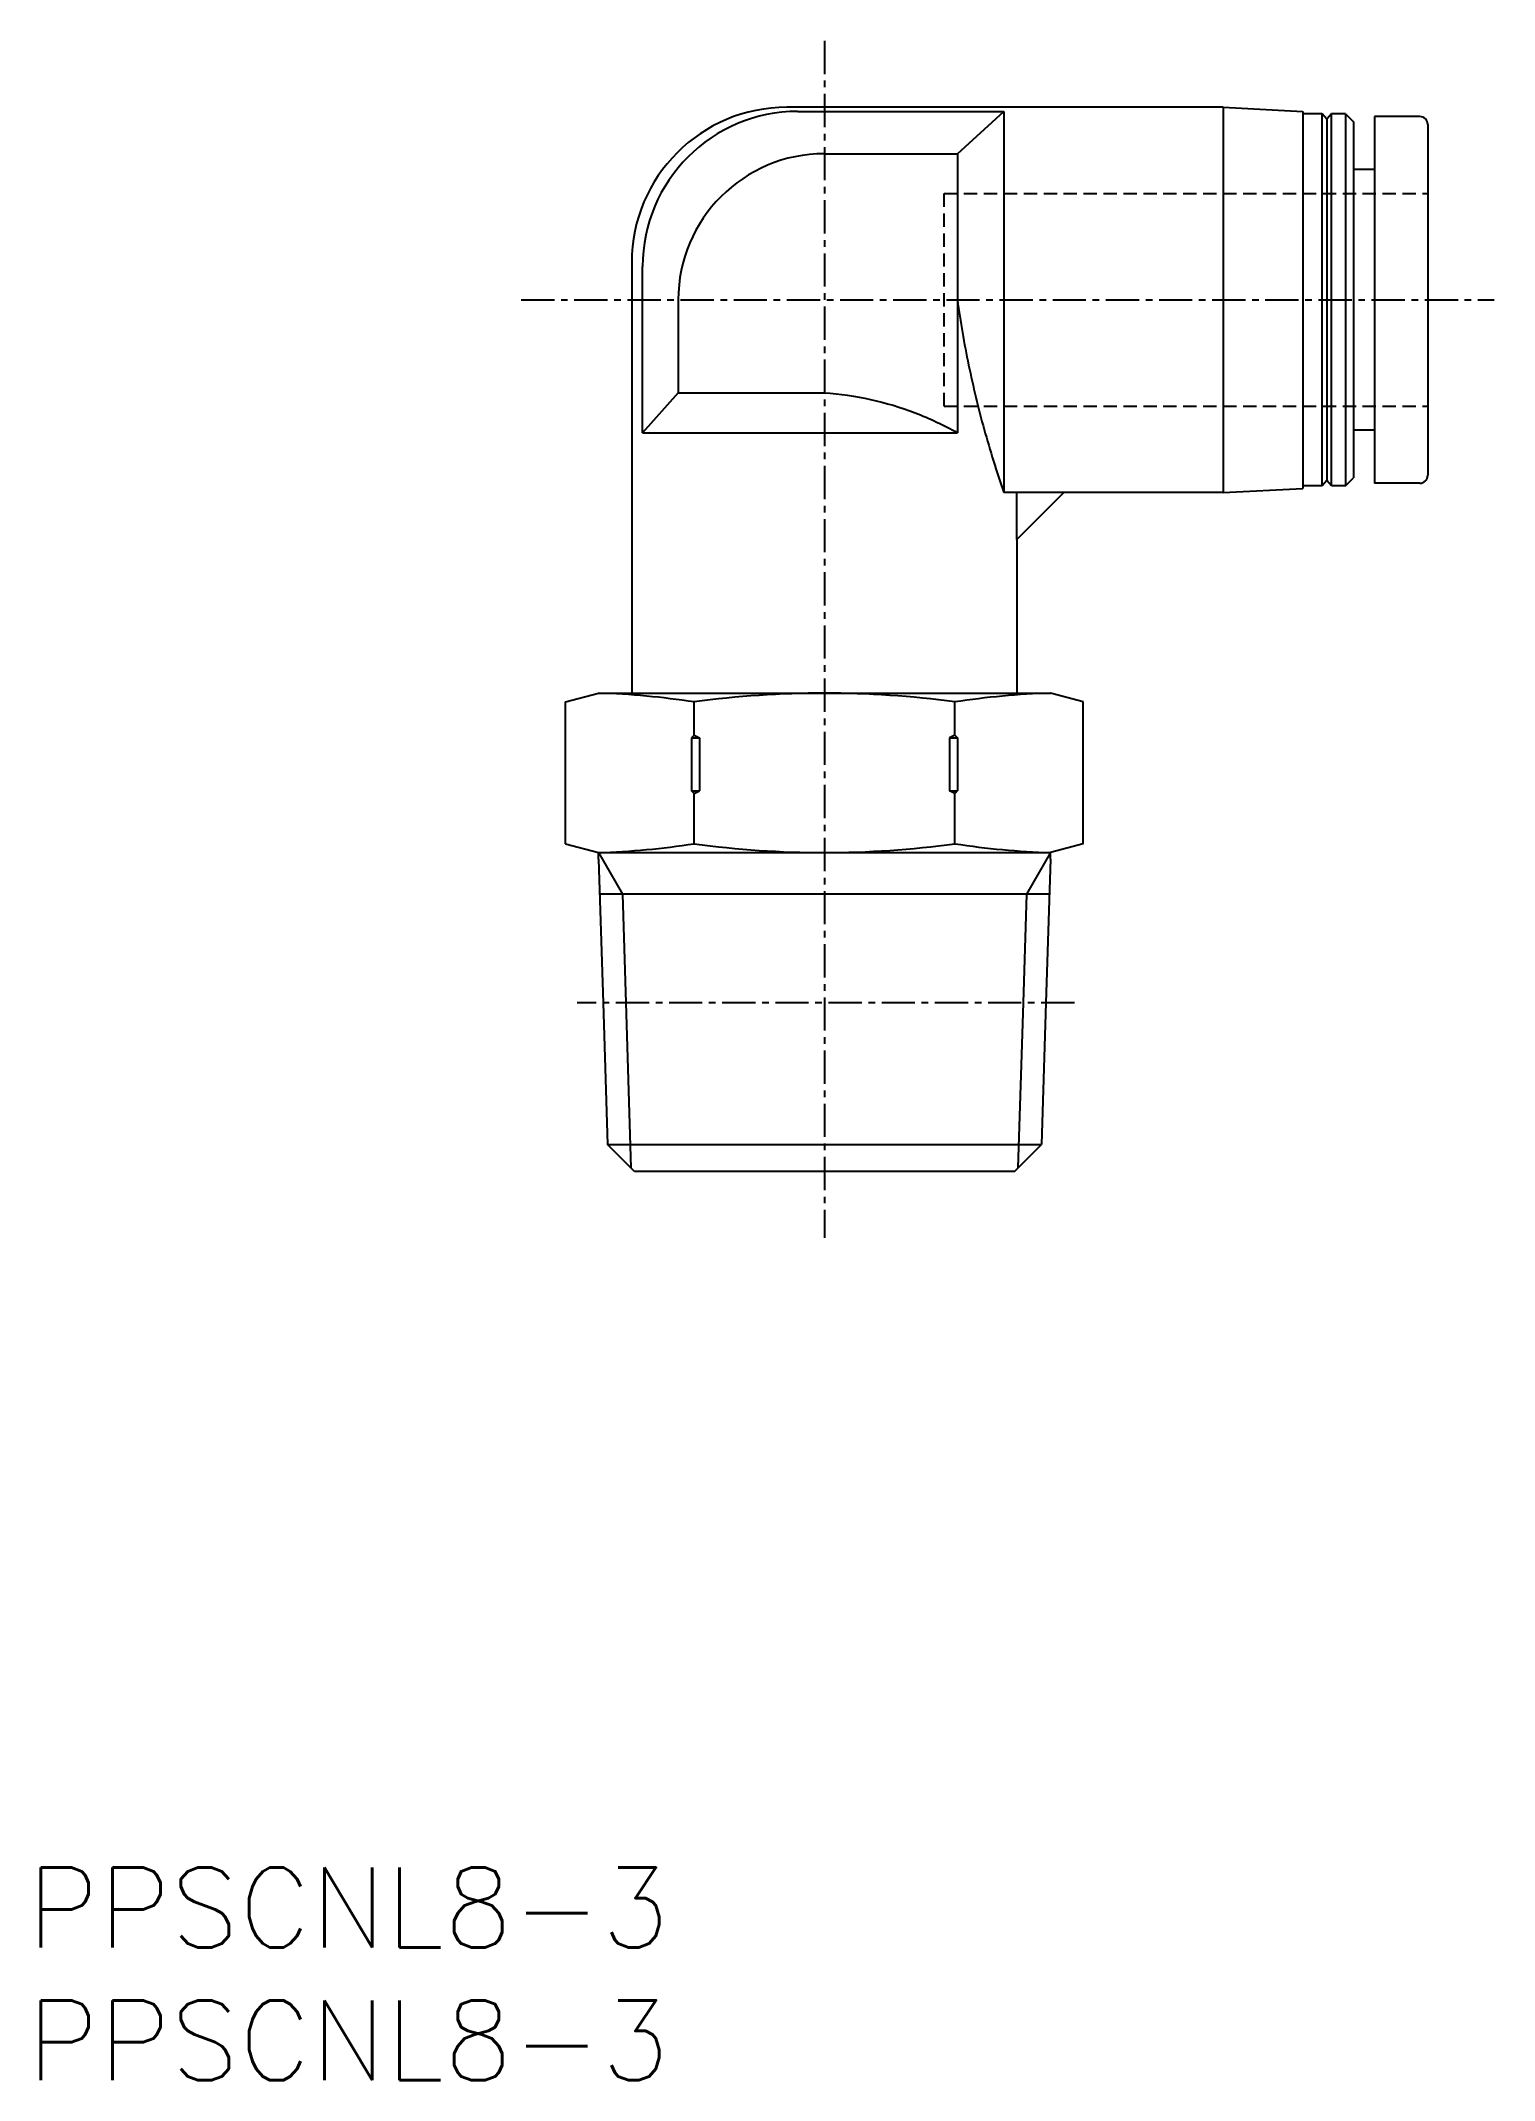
# Model space of a CAD drawing. Extents: x 0.5 to 55.2, y 0 to 76.7.
import ezdxf

# ---------------------------------------------------------------- set-up
doc = ezdxf.new("R2010")
doc.units = 0
doc.linetypes.add('CENTER', pattern=[2, 1.25, -0.25, 0.25, -0.25])
doc.linetypes.add('DASHED', pattern=[0.75, 0.5, -0.25])
doc.layers.get('0').update_dxf_attribs({"linetype": 'CONTINUOUS'})
doc.layers.add('CENTER', color=1, linetype='CENTER')
doc.styles.get("Standard").update_dxf_attribs({"font": 'txt.shx'})

# ---------------------------------------------------------------- blocks, each defined once
blk = doc.blocks.new('*U7')
at = {"color": 7, "linetype": 'CONTINUOUS'}
blk.add_text('PPSCNL8-3', height=3, dxfattribs=at).set_placement((0, 0))
blk = doc.blocks.new('*U8')
at = {"color": 7, "linetype": 'CONTINUOUS'}
blk.add_text('PPSCNL8-3', height=3, dxfattribs=at).set_placement((0, 5))

msp = doc.modelspace()

# ---------------------------------------------------------------- linework, layer by layer
at = {"color": 7, "linetype": 'CONTINUOUS'}
for p, q in [((45, 74.25), (28.59, 74.25)), ((28.997, 74.093), (36.75, 74.093)), ((35, 72.5), (36.75, 74.093)), ((36.75, 74.093), (36.75, 59.75)), ((45, 74.25), (48, 74.093)), ((45, 74.25), (45, 59.75)), ((48, 74.093), (48, 59.907)), ((48.725, 74), (48, 74)), ((48.9, 73.8), (48.725, 74)), ((48.725, 60), (48.725, 74)), ((49.075, 74), (48.9, 73.8)), ((48.9, 73.8), (48.9, 60.2)), ((49.075, 60), (49.075, 74)), ((49.6, 74), (49.075, 74)), ((49.6, 74), (49.6, 60)), ((49.6, 74), (49.9, 73.7)), ((49.9, 73.7), (49.9, 60.3)), ((52.4, 73.9), (50.7, 73.9)), ((50.7, 73.9), (50.7, 60.1)), ((52.7, 73.6), (52.7, 60.4)), ((30, 72.5), (35, 72.5)), ((35, 72.5), (35, 62)), ((50.7, 71.9), (49.9, 71.9)), ((22.75, 68.41), (22.75, 52.2)), ((23.157, 62), (23.157, 68.253)), ((24.5, 67), (24.5, 63.5)), ((24.5, 63.5), (23.157, 62)), ((24.5, 63.5), (30, 63.5)), ((23.157, 62), (35, 62)), ((50.7, 62.1), (49.9, 62.1)), ((45, 59.75), (48, 59.907)), ((48.725, 60), (48, 60)), ((48.9, 60.2), (48.725, 60)), ((49.075, 60), (48.9, 60.2)), ((49.6, 60), (49.075, 60)), ((49.6, 60), (49.9, 60.3)), ((52.4, 60.1), (50.7, 60.1)), ((37.233, 59.75), (36.75, 59.75)), ((37.233, 59.767), (39.017, 59.767)), ((39.017, 59.767), (37.233, 57.983)), ((37.233, 57.983), (37.233, 59.767)), ((45, 59.75), (39, 59.75)), ((37.25, 52.2), (37.25, 58)), ((20.262, 51.868), (21.5, 52.2)), ((21.5, 52.2), (38.5, 52.2)), ((39.738, 51.868), (38.5, 52.2)), ((20.262, 46.532), (20.262, 51.868)), ((25.093, 50.621), (25.093, 51.868)), ((34.907, 50.621), (34.907, 51.868)), ((39.738, 46.532), (39.738, 51.868)), ((25.093, 50.621), (24.993, 50.521)), ((24.993, 50.521), (24.993, 48.521)), ((24.993, 50.521), (25.293, 50.521)), ((25.093, 50.621), (25.293, 50.521)), ((25.293, 50.521), (25.293, 48.521)), ((34.907, 50.621), (34.707, 50.521)), ((34.707, 50.521), (34.707, 48.521)), ((34.707, 50.521), (35.007, 50.521)), ((34.907, 50.621), (35.007, 50.521)), ((35.007, 50.521), (35.007, 48.521)), ((24.993, 48.521), (25.293, 48.521)), ((25.093, 48.421), (24.993, 48.521)), ((25.093, 48.421), (25.293, 48.521)), ((25.093, 46.532), (25.093, 48.421)), ((34.907, 48.421), (34.707, 48.521)), ((34.707, 48.521), (35.007, 48.521)), ((34.907, 48.421), (35.007, 48.521)), ((34.907, 46.532), (34.907, 48.421)), ((20.262, 46.532), (21.5, 46.2)), ((21.5, 46.2), (38.5, 46.2)), ((21.5, 45.958), (21.5, 46.2)), ((21.5, 46.2), (22.397, 44.633)), ((38.5, 46.2), (37.603, 44.633)), ((39.738, 46.532), (38.5, 46.2)), ((38.5, 45.958), (38.5, 46.2)), ((21.5, 45.958), (21.669, 40.55)), ((38.5, 45.958), (38.331, 40.55)), ((38.459, 44.633), (21.541, 44.633)), ((22.397, 44.633), (22.525, 40.55)), ((37.603, 44.633), (37.475, 40.55)), ((21.669, 40.55), (21.836, 35.214)), ((22.525, 40.55), (22.719, 34.331)), ((37.475, 40.55), (37.281, 34.331)), ((38.331, 40.55), (38.164, 35.214)), ((21.836, 35.214), (38.164, 35.214)), ((22.85, 34.2), (21.836, 35.214)), ((37.15, 34.2), (38.164, 35.214)), ((37.15, 34.2), (22.85, 34.2))]:
    msp.add_line(p, q, dxfattribs=at)
at = {"color": 3, "linetype": 'DASHED'}
for p, q in [((34.5, 63), (34.5, 71)), ((34.5, 71), (52.7, 71)), ((34.5, 63), (52.7, 63))]:
    msp.add_line(p, q, dxfattribs=at)
at = {"color": 7, "linetype": 'CONTINUOUS'}
for points in [[(35, 67, 0.016275), (35.425, 64.547, 0.016368), (36.009, 62.127, 0.016218), (36.75, 59.75)], [(30, 63.5, -0.036352), (31.735, 63.252, -0.038169), (33.415, 62.749, -0.036789), (35, 62)]]:
    msp.add_lwpolyline(points, format="xyb", dxfattribs=at)
for centre, radius, start, end in [((28.59, 68.41), 5.84, 90, 180), ((28.997, 68.253), 5.84, 90, 180), ((52.4, 73.6), 0.3, 0, 90), ((30, 67), 5.5, 90, 180), ((52.4, 60.4), 0.3, 270, 0), ((20.544, 22.215), 30, 81.27887, 88.17341), ((30, 15.722), 36.478, 82.26841, 97.73159), ((39.456, 22.215), 30, 91.82659, 98.72113), ((20.544, 76.185), 30, 271.82659, 278.72113), ((30, 82.678), 36.478, 262.26841, 277.73159), ((39.456, 76.185), 30, 261.27887, 268.17341)]:
    msp.add_arc(centre, radius, start, end, dxfattribs=at)
at = {"layer": 'CENTER', "color": 1, "linetype": 'CENTER'}
for p, q in [((30, 76.75), (30, 31.7)), ((18.588, 67), (55.2, 67)), ((39.405, 40.55), (20.698, 40.55))]:
    msp.add_line(p, q, dxfattribs=at)

# ---------------------------------------------------------------- block references
at = {"color": 7, "linetype": 'CONTINUOUS'}
for name in ['*U8', '*U7']:
    msp.add_blockref(name, (0, 0), dxfattribs=at)

doc.saveas('drawing.dxf')
